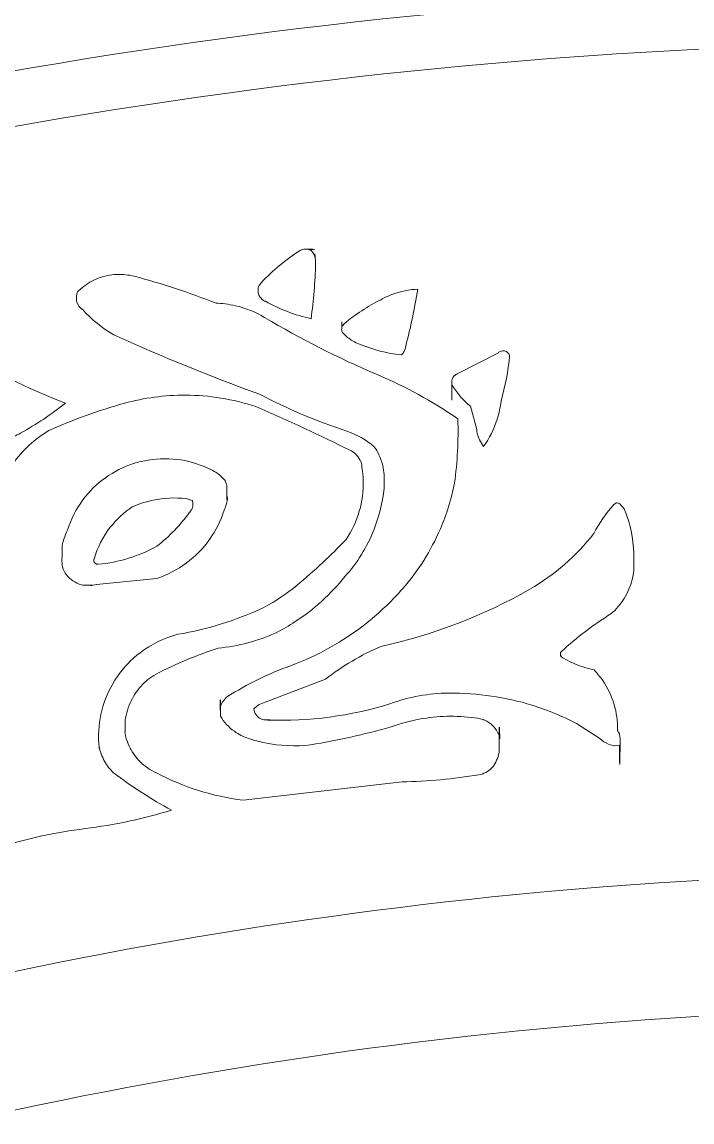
# Model space of a CAD drawing. Header units: millimetres. Extents: x -216 to 235, y -247 to 205.
# Drawn here: x -9.76 to 3.75, y 68.34 to 90.52 of the extents above; entities that cross this region are included whole.
import ezdxf

# ---------------------------------------------------------------- set-up
doc = ezdxf.new("R2010")
doc.units = ezdxf.units.MM
doc.header["$MEASUREMENT"] = 0
doc.layers.add('Camada 1', color=7, linetype='Continuous')

msp = doc.modelspace()

# ---------------------------------------------------------------- linework, layer by layer
at = {"layer": 'Camada 1', "color": 240, "lineweight": 18}
msp.add_open_spline([(40.386, -243.7514), (52.549, -242.0562), (64.5321, -239.369), (76.2543, -235.708), (76.2543, -235.708), (98.8911, -228.6351), (120.1427, -218.1082), (139.486, -204.3864), (139.486, -204.3864), (164.4969, -186.644), (185.4274, -164.233), (201.4217, -138.0695), (201.4217, -138.0695), (213.7717, -117.7741), (222.7947, -95.7966), (228.2686, -72.6782), (228.2686, -72.6782), (232.7664, -53.682), (234.7784, -34.2646), (234.2711, -14.7498), (234.2711, -14.7498), (233.6078, 8.9614), (229.2434, 32.277), (221.2854, 54.6227), (221.2854, 54.6227), (213.3274, 76.9685), (201.9717, 97.7943), (187.498, 116.5872), (187.498, 116.5872), (182.1139, 123.578), (176.3293, 130.2413), (170.1642, 136.5541), (170.1642, 136.5541), (153.5928, 153.4769), (134.5781, 167.599), (113.5883, 178.5727), (113.5883, 178.5727), (92.5985, 189.5464), (70.1505, 197.1015), (46.7969, 201.0519), (46.7969, 201.0519), (39.0919, 202.3552), (31.3295, 203.2562), (23.5308, 203.7524), (23.5308, 203.7524), (0.054, 205.2792), (-23.3725, 203.1146), (-46.1721, 197.3119), (-46.1721, 197.3119), (-57.2082, 194.503), (-67.9982, 190.8615), (-78.4793, 186.4083), (-78.4793, 186.4083), (-100.2525, 177.1917), (-120.3159, 164.6826), (-138.1754, 149.1888), (-138.1754, 149.1888), (-156.0349, 133.6951), (-171.2507, 115.5983), (-183.4483, 95.344), (-183.4483, 95.344), (-190.4371, 83.7389), (-196.3515, 71.5511), (-201.1434, 58.8799), (-201.1434, 58.8799), (-210.746, 33.3304), (-215.639, 6.4782), (-215.6655, -20.8162), (-215.6655, -20.8162), (-215.6885, -44.4186), (-212.0189, -67.7341), (-204.7472, -90.1884), (-204.7472, -90.1884), (-197.4754, -112.6427), (-186.7806, -133.683), (-172.926, -152.7913), (-172.926, -152.7913), (-167.4686, -160.3181), (-161.5547, -167.4917), (-155.2071, -174.2846)], degree=3, knots=[0, 0, 0, 0, 0.047619, 0.047619, 0.047619, 0.047619, 0.0952381, 0.0952381, 0.0952381, 0.0952381, 0.1428571, 0.1428571, 0.1428571, 0.1428571, 0.1904762, 0.1904762, 0.1904762, 0.1904762, 0.2380952, 0.2380952, 0.2380952, 0.2380952, 0.2857143, 0.2857143, 0.2857143, 0.2857143, 0.3333333, 0.3333333, 0.3333333, 0.3333333, 0.3809524, 0.3809524, 0.3809524, 0.3809524, 0.4285714, 0.4285714, 0.4285714, 0.4285714, 0.4761905, 0.4761905, 0.4761905, 0.4761905, 0.5238095, 0.5238095, 0.5238095, 0.5238095, 0.5714286, 0.5714286, 0.5714286, 0.5714286, 0.6190476, 0.6190476, 0.6190476, 0.6190476, 0.6666667, 0.6666667, 0.6666667, 0.6666667, 0.7142857, 0.7142857, 0.7142857, 0.7142857, 0.7619048, 0.7619048, 0.7619048, 0.7619048, 0.8095238, 0.8095238, 0.8095238, 0.8095238, 0.8571429, 0.8571429, 0.8571429, 0.8571429, 0.9047619, 0.9047619, 0.9047619, 0.9047619, 1, 1, 1, 1], dxfattribs=at)
at = {"layer": 'Camada 1', "color": 250, "lineweight": 18}
for points, knots in [([(169.4556, 135.5004), (152.9965, 152.348), (134.1044, 166.4135), (113.2447, 177.3504), (113.2447, 177.3504), (92.385, 188.2873), (70.0712, 195.8264), (46.8527, 199.782), (46.8527, 199.782), (39.1901, 201.0875), (31.4701, 201.9926), (23.7134, 202.4951), (23.7134, 202.4951), (0.3708, 204.0413), (-22.9262, 201.9169), (-45.6041, 196.1741), (-45.6041, 196.1741), (-56.5864, 193.3931), (-67.3248, 189.7829), (-77.7567, 185.3645), (-77.7567, 185.3645), (-99.4202, 176.2238), (-119.3871, 163.8067), (-137.1658, 148.419), (-137.1658, 148.419), (-154.9444, 133.0313), (-170.097, 115.0518), (-182.2504, 94.9233), (-182.2504, 94.9233), (-189.2131, 83.3915), (-195.1084, 71.2792), (-199.8881, 58.6848), (-199.8881, 58.6848), (-209.4979, 33.2044), (-214.3954, 6.4161), (-214.4225, -20.8161), (-214.4225, -20.8161), (-214.4225, -44.3152), (-210.6959, -67.68), (-203.3914, -90.0987), (-203.3914, -90.0987), (-196.087, -112.5174), (-185.3655, -133.5174), (-171.4908, -152.5816), (-171.4908, -152.5816), (-166.2338, -159.8049), (-160.555, -166.7015), (-154.4747, -173.2469), (-154.4747, -173.2469), (-138.5335, -190.4321), (-120.1002, -204.912), (-99.6287, -216.33), (-99.6287, -216.33), (-77.9909, -228.3986), (-54.6567, -236.727), (-30.2673, -241.0865), (-30.2673, -241.0865), (-7.2069, -245.2627), (16.2229, -245.78), (39.4452, -242.6257)], [0, 0, 0, 0, 0.0625, 0.0625, 0.0625, 0.0625, 0.125, 0.125, 0.125, 0.125, 0.1875, 0.1875, 0.1875, 0.1875, 0.25, 0.25, 0.25, 0.25, 0.3125, 0.3125, 0.3125, 0.3125, 0.375, 0.375, 0.375, 0.375, 0.4375, 0.4375, 0.4375, 0.4375, 0.5, 0.5, 0.5, 0.5, 0.5625, 0.5625, 0.5625, 0.5625, 0.625, 0.625, 0.625, 0.625, 0.6875, 0.6875, 0.6875, 0.6875, 0.75, 0.75, 0.75, 0.75, 0.8125, 0.8125, 0.8125, 0.8125, 0.875, 0.875, 0.875, 0.875, 1, 1, 1, 1]), ([(49.4541, -125.3955), (60.472, -121.1671), (70.6927, -115.2673), (79.8646, -107.8413), (79.8646, -107.8413), (85.689, -103.1255), (91.0136, -97.8519), (95.7851, -92.0731), (95.7851, -92.0731), (103.2848, -82.9623), (109.267, -72.7905), (113.5843, -61.8081), (113.5843, -61.8081), (117.9017, -50.8257), (120.4478, -39.3031), (121.1601, -27.5241), (121.1601, -27.5241), (121.4113, -23.3698), (121.4312, -19.208), (121.2199, -15.0515), (121.2199, -15.0515), (120.6032, -3.2663), (118.1505, 8.2773), (113.9221, 19.2951), (113.9221, 19.2951), (109.6938, 30.313), (103.794, 40.5337), (96.3679, 49.7056), (96.3679, 49.7056), (91.6522, 55.53), (86.3786, 60.8546), (80.5997, 65.626), (80.5997, 65.626), (71.489, 73.1258), (61.3171, 79.108), (50.3347, 83.4253), (50.3347, 83.4253), (39.3523, 87.7427), (27.8297, 90.2888), (16.0507, 91.0011), (16.0507, 91.0011), (11.8964, 91.2523), (7.7346, 91.2722), (3.5781, 91.0609), (3.5781, 91.0609), (-8.2141, 90.4406), (-19.7642, 87.9833), (-30.7876, 83.7494), (-30.7876, 83.7494), (-41.8111, 79.5155), (-52.0365, 73.6092), (-61.2121, 66.1761), (-61.2121, 66.1761), (-67.023, 61.4687), (-72.3364, 56.2061), (-77.0994, 50.4407), (-77.0994, 50.4407), (-84.5989, 41.3311), (-90.5811, 31.1604), (-94.8985, 20.1791), (-94.8985, 20.1791), (-100.0477, 7.0823), (-102.68, -6.7709), (-102.68, -20.8161), (-102.68, -20.8161), (-102.68, -32.611), (-100.8524, -44.2066), (-97.2225, -55.3999), (-97.2225, -55.3999), (-93.5926, -66.5932), (-88.2563, -77.0808), (-81.3451, -86.6046), (-81.3451, -86.6046), (-75.2319, -95.0287), (-68.0099, -102.5241), (-59.8186, -108.9461)], [0, 0, 0, 0, 0.05, 0.05, 0.05, 0.05, 0.1, 0.1, 0.1, 0.1, 0.15, 0.15, 0.15, 0.15, 0.2, 0.2, 0.2, 0.2, 0.25, 0.25, 0.25, 0.25, 0.3, 0.3, 0.3, 0.3, 0.35, 0.35, 0.35, 0.35, 0.4, 0.4, 0.4, 0.4, 0.45, 0.45, 0.45, 0.45, 0.5, 0.5, 0.5, 0.5, 0.55, 0.55, 0.55, 0.55, 0.6, 0.6, 0.6, 0.6, 0.65, 0.65, 0.65, 0.65, 0.7, 0.7, 0.7, 0.7, 0.75, 0.75, 0.75, 0.75, 0.8, 0.8, 0.8, 0.8, 0.85, 0.85, 0.85, 0.85, 0.9, 0.9, 0.9, 0.9, 1, 1, 1, 1]), ([(49.0477, -124.3667), (59.9537, -120.183), (70.0709, -114.3447), (79.1503, -106.9955), (79.1503, -106.9955), (84.9236, -102.3224), (90.2009, -97.0957), (94.9292, -91.3676), (94.9292, -91.3676), (102.3538, -82.3501), (108.2765, -72.2821), (112.5512, -61.4116), (112.5512, -61.4116), (116.8258, -50.5411), (119.3474, -39.1358), (120.0537, -27.4764), (120.0537, -27.4764), (120.3605, -22.4129), (120.3202, -17.3403), (119.9331, -12.2824), (119.9331, -12.2824), (119.0259, -0.6353), (116.3078, 10.7267), (111.8458, 21.5235), (111.8458, 21.5235), (107.3837, 32.3203), (101.2876, 42.2862), (93.7076, 51.1758), (93.7076, 51.1758), (89.5053, 56.1041), (84.8891, 60.6472), (79.8942, 64.7702), (79.8942, 64.7702), (70.8767, 72.1949), (60.8088, 78.1174), (49.9383, 82.3922), (49.9383, 82.3922), (39.0678, 86.6669), (27.6624, 89.1884), (16.003, 89.8947), (16.003, 89.8947), (10.9396, 90.2015), (5.867, 90.1612), (0.809, 89.7741), (0.809, 89.7741), (-10.8488, 88.8613), (-22.2204, 86.1361), (-33.0257, 81.6654), (-33.0257, 81.6654), (-43.831, 77.1948), (-53.8039, 71.0889), (-62.6989, 63.4981), (-62.6989, 63.4981), (-67.6074, 59.3092), (-72.1336, 54.71), (-76.2435, 49.7352), (-76.2435, 49.7352), (-83.6688, 40.7158), (-89.5917, 30.6458), (-93.8664, 19.7733), (-93.8664, 19.7733), (-98.9646, 6.8061), (-101.5708, -6.91), (-101.5708, -20.8161), (-101.5708, -20.8161), (-101.5708, -32.4943), (-99.7614, -43.975), (-96.1674, -55.0575), (-96.1674, -55.0575), (-92.5734, -66.14), (-87.29, -76.5238), (-80.4472, -85.9532), (-80.4472, -85.9532), (-74.3945, -94.294), (-67.244, -101.7152), (-59.1338, -108.0735)], [0, 0, 0, 0, 0.05, 0.05, 0.05, 0.05, 0.1, 0.1, 0.1, 0.1, 0.15, 0.15, 0.15, 0.15, 0.2, 0.2, 0.2, 0.2, 0.25, 0.25, 0.25, 0.25, 0.3, 0.3, 0.3, 0.3, 0.35, 0.35, 0.35, 0.35, 0.4, 0.4, 0.4, 0.4, 0.45, 0.45, 0.45, 0.45, 0.5, 0.5, 0.5, 0.5, 0.55, 0.55, 0.55, 0.55, 0.6, 0.6, 0.6, 0.6, 0.65, 0.65, 0.65, 0.65, 0.7, 0.7, 0.7, 0.7, 0.75, 0.75, 0.75, 0.75, 0.8, 0.8, 0.8, 0.8, 0.85, 0.85, 0.85, 0.85, 0.9, 0.9, 0.9, 0.9, 1, 1, 1, 1]), ([(-4.1211, 85.9225), (-4.123, 85.9225), (-4.146, 85.9118), (-4.146, 85.9109), (-4.146, 85.9109), (-4.4386, 85.7295), (-4.7038, 85.5099), (-4.9366, 85.2562), (-4.9366, 85.2562), (-4.9366, 85.2678), (-4.9762, 85.2055), (-4.9762, 85.1964), (-4.9762, 85.1964), (-4.9762, 85.2258), (-4.9954, 85.1436), (-4.9954, 85.1272), (-4.9954, 85.1272), (-4.9954, 85.0808), (-4.9923, 85.2145), (-4.9923, 85.0555), (-4.9923, 85.0555), (-4.9923, 85.0421), (-4.9672, 84.9677), (-4.9672, 84.9882), (-4.9672, 84.9882), (-4.9672, 84.9799), (-4.9226, 84.9219), (-4.9226, 84.932), (-4.9226, 84.932), (-4.9226, 84.9226), (-4.8617, 84.8861), (-4.8476, 84.8861), (-4.8476, 84.8861), (-4.5593, 84.7254), (-4.2508, 84.6078), (-3.9288, 84.5357), (-3.9288, 84.5357), (-3.8769, 84.9051), (-3.8466, 85.2769), (-3.8381, 85.6498), (-3.8381, 85.6498), (-3.8381, 85.698), (-3.8555, 85.9612), (-3.8555, 85.7785), (-3.8555, 85.7785), (-3.8555, 85.8009), (-3.8896, 85.8649), (-3.9169, 85.9027), (-3.9169, 85.9027), (-3.9169, 85.9085), (-3.9699, 85.9309), (-3.9817, 85.9309), (-3.9817, 85.9309), (-3.6756, 85.9309), (-4.0203, 85.9378), (-4.0521, 85.9378), (-4.0521, 85.9378), (-4.0711, 85.9378), (-4.1612, 85.9225), (-4.1211, 85.9225)], [0, 0, 0, 0, 0.0625, 0.0625, 0.0625, 0.0625, 0.125, 0.125, 0.125, 0.125, 0.1875, 0.1875, 0.1875, 0.1875, 0.25, 0.25, 0.25, 0.25, 0.3125, 0.3125, 0.3125, 0.3125, 0.375, 0.375, 0.375, 0.375, 0.4375, 0.4375, 0.4375, 0.4375, 0.5, 0.5, 0.5, 0.5, 0.5625, 0.5625, 0.5625, 0.5625, 0.625, 0.625, 0.625, 0.625, 0.6875, 0.6875, 0.6875, 0.6875, 0.75, 0.75, 0.75, 0.75, 0.8125, 0.8125, 0.8125, 0.8125, 0.875, 0.875, 0.875, 0.875, 1, 1, 1, 1]), ([(-0.1209, 76.0829), (-0.1209, 76.1108), (-0.1595, 76.1907), (-0.191, 76.2387), (-0.191, 76.2387), (-0.2224, 76.2867), (-0.261, 76.3293), (-0.3057, 76.3653), (-0.3057, 76.3653), (-0.3505, 76.4013), (-0.4301, 76.4502), (-0.4539, 76.4502), (-0.4539, 76.4502), (-0.4245, 76.4502), (-0.5449, 76.4794), (-0.5645, 76.4794), (-0.5645, 76.4794), (-0.9328, 76.5363), (-1.3054, 76.5348), (-1.6733, 76.4751), (-1.6733, 76.4751), (-1.8976, 76.4386), (-2.1174, 76.3809), (-2.3307, 76.3023), (-2.3307, 76.3023), (-2.8591, 76.153), (-3.3951, 76.034), (-3.9369, 75.9454), (-3.9369, 75.9454), (-4.2452, 75.9098), (-4.5551, 75.9229), (-4.8593, 75.9843), (-4.8593, 75.9843), (-4.9701, 76.0066), (-5.0795, 76.0354), (-5.187, 76.0703), (-5.187, 76.0703), (-5.2906, 76.1039), (-5.3877, 76.1534), (-5.4759, 76.2174), (-5.4759, 76.2174), (-5.5895, 76.2999), (-5.6842, 76.4036), (-5.7563, 76.5241), (-5.7563, 76.5241), (-5.7563, 77.2225), (-5.7641, 76.5786), (-5.7641, 76.6452), (-5.7641, 76.6452), (-5.7641, 76.6747), (-5.7342, 76.8187), (-5.7342, 76.7627), (-5.7342, 76.7627), (-5.7342, 76.7786), (-5.6963, 76.8346), (-5.6695, 76.8652), (-5.6695, 76.8652), (-5.636, 76.9033), (-5.5718, 76.9567), (-5.5505, 76.9567), (-5.5505, 76.9567), (-5.1384, 77.2114), (-4.7003, 77.4183), (-4.2418, 77.5746), (-4.2418, 77.5746), (-3.6949, 77.7895), (-3.1884, 78.0874), (-2.7346, 78.4608), (-2.7346, 78.4608), (-2.5016, 78.6526), (-2.2847, 78.8626), (-2.0856, 79.0895), (-2.0856, 79.0895), (-1.7687, 79.4506), (-1.5121, 79.8569), (-1.3223, 80.2983), (-1.3223, 80.2983), (-1.195, 80.5943), (-1.0996, 80.902), (-1.0371, 81.2181), (-1.0371, 81.2181), (-0.9778, 81.6484), (-0.9549, 82.0821), (-0.9684, 82.5163), (-0.9684, 82.5163), (-1.481, 82.8684), (-2.0264, 83.1675), (-2.5989, 83.4105), (-2.5989, 83.4105), (-3.38, 83.7417), (-4.1367, 84.1255), (-4.8654, 84.5602), (-4.8654, 84.5602), (-5.0496, 84.67), (-5.2487, 84.7497), (-5.4579, 84.7973), (-5.4579, 84.7973), (-5.5853, 84.8263), (-5.7383, 84.8471), (-5.8453, 84.8471), (-5.8453, 84.8471), (-6.384, 85.0613), (-6.9347, 85.2427), (-7.4954, 85.3907), (-7.4954, 85.3907), (-7.6151, 85.4222), (-7.6999, 85.4278), (-7.8617, 85.4278), (-7.8617, 85.4278), (-7.9622, 85.4278), (-8.1062, 85.3947), (-8.2216, 85.3499), (-8.2216, 85.3499), (-8.337, 85.305), (-8.4439, 85.2428), (-8.5398, 85.1645), (-8.5398, 85.1645), (-8.5718, 85.1384), (-8.6023, 85.1107), (-8.6314, 85.0814), (-8.6314, 85.0814), (-8.6314, 85.1087), (-8.6589, 85.0173), (-8.6589, 85.0003), (-8.6589, 85.0003), (-8.6589, 84.8977), (-8.66, 84.9882), (-8.66, 84.9146), (-8.66, 84.9146), (-8.66, 84.8965), (-8.6346, 84.8024), (-8.6346, 84.8328), (-8.6346, 84.8328), (-8.6346, 84.8223), (-8.5851, 84.7497), (-8.5851, 84.7628), (-8.5851, 84.7628), (-8.5851, 84.7587), (-8.5434, 84.7245), (-8.5385, 84.7245), (-8.5385, 84.7245), (-8.3547, 84.5205), (-8.1418, 84.3471), (-7.905, 84.2083), (-7.905, 84.2083), (-6.9423, 83.7723), (-5.9635, 83.374), (-4.97, 83.0139), (-4.97, 83.0139), (-4.4042, 82.7183), (-3.8164, 82.4692), (-3.2104, 82.2684), (-3.2104, 82.2684), (-3.0058, 82.2006), (-2.8179, 82.0949), (-2.6536, 81.9554), (-2.6536, 81.9554), (-2.5841, 81.8524), (-2.5316, 81.7398), (-2.4974, 81.6204), (-2.4974, 81.6204), (-2.4602, 81.491), (-2.4538, 81.3989), (-2.4538, 81.2226), (-2.4538, 81.2226), (-2.4538, 80.9622), (-2.5443, 80.5787), (-2.6638, 80.2754), (-2.6638, 80.2754), (-2.8002, 79.9292), (-2.9961, 79.6128), (-3.2451, 79.3364), (-3.2451, 79.3364), (-3.5299, 78.9827), (-3.8664, 78.678), (-4.2465, 78.4297), (-4.2465, 78.4297), (-4.3721, 78.3477), (-4.5017, 78.2723), (-4.6351, 78.2037), (-4.6351, 78.2037), (-5.0057, 78.0375), (-5.3982, 77.9331), (-5.8025, 77.8933), (-5.8025, 77.8933), (-6.233, 77.7522), (-6.6513, 77.5779), (-7.0547, 77.3715), (-7.0547, 77.3715), (-7.1695, 77.3047), (-7.2725, 77.2208), (-7.3611, 77.1218), (-7.3611, 77.1218), (-7.4497, 77.0228), (-7.5217, 76.9112), (-7.5753, 76.7897), (-7.5753, 76.7897), (-7.629, 76.6682), (-7.6765, 76.5013), (-7.6765, 76.4076), (-7.6765, 76.4076), (-7.6765, 76.0127), (-7.6805, 76.3409), (-7.6805, 76.2003), (-7.6805, 76.2003), (-7.6805, 76.131), (-7.6274, 75.9797), (-7.5757, 75.8784), (-7.5757, 75.8784), (-7.5239, 75.777), (-7.457, 75.685), (-7.3765, 75.6045), (-7.3765, 75.6045), (-7.2815, 75.5097), (-7.1708, 75.434), (-7.048, 75.38), (-7.048, 75.38), (-6.5023, 75.0911), (-5.9137, 74.9053), (-5.301, 74.8288)], [0, 0, 0, 0, 0.0178571, 0.0178571, 0.0178571, 0.0178571, 0.0357143, 0.0357143, 0.0357143, 0.0357143, 0.0535714, 0.0535714, 0.0535714, 0.0535714, 0.0714286, 0.0714286, 0.0714286, 0.0714286, 0.0892857, 0.0892857, 0.0892857, 0.0892857, 0.1071429, 0.1071429, 0.1071429, 0.1071429, 0.125, 0.125, 0.125, 0.125, 0.1428571, 0.1428571, 0.1428571, 0.1428571, 0.1607143, 0.1607143, 0.1607143, 0.1607143, 0.1785714, 0.1785714, 0.1785714, 0.1785714, 0.1964286, 0.1964286, 0.1964286, 0.1964286, 0.2142857, 0.2142857, 0.2142857, 0.2142857, 0.2321429, 0.2321429, 0.2321429, 0.2321429, 0.25, 0.25, 0.25, 0.25, 0.2678571, 0.2678571, 0.2678571, 0.2678571, 0.2857143, 0.2857143, 0.2857143, 0.2857143, 0.3035714, 0.3035714, 0.3035714, 0.3035714, 0.3214286, 0.3214286, 0.3214286, 0.3214286, 0.3392857, 0.3392857, 0.3392857, 0.3392857, 0.3571429, 0.3571429, 0.3571429, 0.3571429, 0.375, 0.375, 0.375, 0.375, 0.3928571, 0.3928571, 0.3928571, 0.3928571, 0.4107143, 0.4107143, 0.4107143, 0.4107143, 0.4285714, 0.4285714, 0.4285714, 0.4285714, 0.4464286, 0.4464286, 0.4464286, 0.4464286, 0.4642857, 0.4642857, 0.4642857, 0.4642857, 0.4821429, 0.4821429, 0.4821429, 0.4821429, 0.5, 0.5, 0.5, 0.5, 0.5178571, 0.5178571, 0.5178571, 0.5178571, 0.5357143, 0.5357143, 0.5357143, 0.5357143, 0.5535714, 0.5535714, 0.5535714, 0.5535714, 0.5714286, 0.5714286, 0.5714286, 0.5714286, 0.5892857, 0.5892857, 0.5892857, 0.5892857, 0.6071429, 0.6071429, 0.6071429, 0.6071429, 0.625, 0.625, 0.625, 0.625, 0.6428571, 0.6428571, 0.6428571, 0.6428571, 0.6607143, 0.6607143, 0.6607143, 0.6607143, 0.6785714, 0.6785714, 0.6785714, 0.6785714, 0.6964286, 0.6964286, 0.6964286, 0.6964286, 0.7142857, 0.7142857, 0.7142857, 0.7142857, 0.7321429, 0.7321429, 0.7321429, 0.7321429, 0.75, 0.75, 0.75, 0.75, 0.7678571, 0.7678571, 0.7678571, 0.7678571, 0.7857143, 0.7857143, 0.7857143, 0.7857143, 0.8035714, 0.8035714, 0.8035714, 0.8035714, 0.8214286, 0.8214286, 0.8214286, 0.8214286, 0.8392857, 0.8392857, 0.8392857, 0.8392857, 0.8571429, 0.8571429, 0.8571429, 0.8571429, 0.875, 0.875, 0.875, 0.875, 0.8928571, 0.8928571, 0.8928571, 0.8928571, 0.9107143, 0.9107143, 0.9107143, 0.9107143, 0.9285714, 0.9285714, 0.9285714, 0.9285714, 0.9464286, 0.9464286, 0.9464286, 0.9464286, 0.9642857, 0.9642857, 0.9642857, 0.9642857, 1, 1, 1, 1]), ([(-2.0207, 83.9831), (-1.9224, 84.3611), (-1.8413, 84.7432), (-1.7776, 85.1286), (-1.7776, 85.1286), (-1.9288, 85.1286), (-2.1337, 85.084), (-2.3022, 85.0205), (-2.3022, 85.0205), (-2.3781, 84.9919), (-2.4518, 84.958), (-2.5229, 84.919), (-2.5229, 84.919), (-2.7874, 84.7851), (-3.0352, 84.6223), (-3.2629, 84.4325), (-3.2629, 84.4325), (-3.2629, 84.4381), (-3.2911, 84.405), (-3.2911, 84.4003), (-3.2911, 84.4003), (-3.2911, 84.4108), (-3.3079, 84.3683), (-3.3079, 84.3611), (-3.3079, 84.3611), (-3.3079, 84.6357), (-3.3118, 84.3384), (-3.3118, 84.3185), (-3.3118, 84.3185), (-3.3118, 84.3073), (-3.3023, 84.2536), (-3.3023, 84.2769), (-3.3023, 84.2769), (-3.3023, 84.2725), (-3.2845, 84.2397), (-3.2845, 84.2452), (-3.2845, 84.2452), (-3.2282, 84.1827), (-3.1629, 84.1298), (-3.0901, 84.0877), (-3.0901, 84.0877), (-3.0451, 84.0617), (-2.9979, 84.0403), (-2.9489, 84.0235), (-2.9489, 84.0235), (-2.6813, 83.9107), (-2.4004, 83.8373), (-2.112, 83.8047), (-2.112, 83.8047), (-2.1038, 83.8047), (-2.0575, 83.8607), (-2.0575, 83.8703), (-2.0575, 83.8703), (-2.0575, 83.8477), (-2.0261, 83.9344), (-2.0261, 83.9496), (-2.0261, 83.9496), (-2.0261, 83.9412), (-2.0207, 83.9775), (-2.0207, 83.9831)], [0, 0, 0, 0, 0.0625, 0.0625, 0.0625, 0.0625, 0.125, 0.125, 0.125, 0.125, 0.1875, 0.1875, 0.1875, 0.1875, 0.25, 0.25, 0.25, 0.25, 0.3125, 0.3125, 0.3125, 0.3125, 0.375, 0.375, 0.375, 0.375, 0.4375, 0.4375, 0.4375, 0.4375, 0.5, 0.5, 0.5, 0.5, 0.5625, 0.5625, 0.5625, 0.5625, 0.625, 0.625, 0.625, 0.625, 0.6875, 0.6875, 0.6875, 0.6875, 0.75, 0.75, 0.75, 0.75, 0.8125, 0.8125, 0.8125, 0.8125, 0.875, 0.875, 0.875, 0.875, 1, 1, 1, 1]), ([(-12.1534, 83.2912), (-11.9118, 82.9925), (-11.6141, 82.7496), (-11.273, 82.5728), (-11.273, 82.5728), (-10.9683, 82.4148), (-10.6558, 82.273), (-10.3363, 82.1475), (-10.3363, 82.1475), (-10.7337, 82.1475), (-10.2122, 82.1225), (-10.129, 82.1225), (-10.129, 82.1225), (-10.0682, 82.1225), (-9.99, 82.1387), (-9.9241, 82.1629), (-9.9241, 82.1629), (-9.8767, 82.1803), (-9.8315, 82.2029), (-9.7891, 82.2306), (-9.7891, 82.2306), (-9.4684, 82.4054), (-9.1636, 82.6067), (-8.8769, 82.833), (-8.8769, 82.833), (-9.6524, 83.1252), (-10.3916, 83.4997), (-11.086, 83.9522), (-11.086, 83.9522), (-11.1966, 84.0243), (-11.3171, 84.0782), (-11.4446, 84.1125), (-11.4446, 84.1125), (-11.5831, 84.1498), (-11.6641, 84.152), (-11.8689, 84.152)], [0, 0, 0, 0, 0.1, 0.1, 0.1, 0.1, 0.2, 0.2, 0.2, 0.2, 0.3, 0.3, 0.3, 0.3, 0.4, 0.4, 0.4, 0.4, 0.5, 0.5, 0.5, 0.5, 0.6, 0.6, 0.6, 0.6, 0.7, 0.7, 0.7, 0.7, 0.8, 0.8, 0.8, 0.8, 1, 1, 1, 1]), ([(-0.5315, 82.0949), (-0.5097, 82.0472), (-0.4826, 82.0022), (-0.4504, 81.9608), (-0.4504, 81.9608), (-0.3308, 82.1279), (-0.2389, 82.3117), (-0.1769, 82.5076), (-0.1769, 82.5076), (-0.1392, 82.6267), (-0.1131, 82.7487), (-0.0987, 82.8728), (-0.0987, 82.8728), (-0.0118, 83.1729), (0.0461, 83.48), (0.0746, 83.7911), (0.0746, 83.7911), (0.0746, 83.7978), (0.0564, 83.8385), (0.0564, 83.8292), (0.0564, 83.8292), (0.0564, 83.8337), (0.0274, 83.8651), (0.0274, 83.8598), (0.0274, 83.8598), (0.0274, 83.8635), (-0.0096, 83.884), (-0.0096, 83.88), (-0.0096, 83.88), (-0.0096, 83.8833), (-0.0511, 83.8911), (-0.0511, 83.8877), (-0.0511, 83.8877), (-0.0511, 83.8911), (-0.0929, 83.8856), (-0.0929, 83.8823), (-0.0929, 83.8823), (-0.0929, 83.8861), (-0.131, 83.8677), (-0.131, 83.8642), (-0.131, 83.8642), (-0.131, 83.8654), (-0.1483, 83.8512), (-0.1483, 83.85)], [0, 0, 0, 0, 0.0833333, 0.0833333, 0.0833333, 0.0833333, 0.1666667, 0.1666667, 0.1666667, 0.1666667, 0.25, 0.25, 0.25, 0.25, 0.3333333, 0.3333333, 0.3333333, 0.3333333, 0.4166667, 0.4166667, 0.4166667, 0.4166667, 0.5, 0.5, 0.5, 0.5, 0.5833333, 0.5833333, 0.5833333, 0.5833333, 0.6666667, 0.6666667, 0.6666667, 0.6666667, 0.75, 0.75, 0.75, 0.75, 0.8333333, 0.8333333, 0.8333333, 0.8333333, 1, 1, 1, 1]), ([(-0.9827, 83.4206), (-0.9827, 83.4261), (-1.0303, 83.3961), (-1.0303, 83.3912), (-1.0303, 83.3912), (-1.0303, 83.3987), (-1.0663, 83.3548), (-1.0663, 83.3485), (-1.0663, 83.3485), (-1.0663, 83.3629), (-1.0875, 83.3065), (-1.0875, 83.2968), (-1.0875, 83.2968), (-1.0875, 82.3984), (-1.0916, 83.2699), (-1.0916, 83.241), (-1.0916, 83.241), (-1.0916, 83.227), (-1.0783, 83.1595), (-1.0783, 83.1867), (-1.0783, 83.1867), (-1.0783, 83.1854), (-1.0691, 83.1664), (-1.0691, 83.1679), (-1.0691, 83.1679), (-0.9718, 83.018), (-0.853, 82.8844), (-0.7153, 82.7704)], [0, 0, 0, 0, 0.125, 0.125, 0.125, 0.125, 0.25, 0.25, 0.25, 0.25, 0.375, 0.375, 0.375, 0.375, 0.5, 0.5, 0.5, 0.5, 0.625, 0.625, 0.625, 0.625, 0.75, 0.75, 0.75, 0.75, 1, 1, 1, 1]), ([(-11.1357, 74.7526), (-11.0236, 74.554), (-10.8817, 74.3754), (-10.7137, 74.2211), (-10.7137, 74.2211), (-10.6087, 74.1248), (-10.4949, 74.0393), (-10.3732, 73.9654), (-10.3732, 73.9654), (-10.3732, 73.958), (-10.3238, 73.9161), (-10.3153, 73.9161), (-10.3153, 73.9161), (-10.3347, 73.9161), (-10.2582, 73.887), (-10.245, 73.887), (-10.245, 73.887), (-10.2524, 73.887), (-10.2191, 73.8817), (-10.2141, 73.8817), (-10.2141, 73.8817), (-9.6487, 74.0574), (-9.0699, 74.1821), (-8.4824, 74.2551), (-8.4824, 74.2551), (-7.8923, 74.3284), (-7.3108, 74.4529), (-6.7424, 74.6277), (-6.7424, 74.6277), (-7.1509, 74.8477), (-7.5408, 75.0992), (-7.9097, 75.3807), (-7.9097, 75.3807), (-7.9829, 75.4485), (-8.0446, 75.527), (-8.0933, 75.6141), (-8.0933, 75.6141), (-8.1419, 75.7012), (-8.1958, 75.837), (-8.1958, 75.8928), (-8.1958, 75.8928), (-8.1958, 75.7907), (-8.2135, 76.0081), (-8.2135, 76.0533), (-8.2135, 76.0533), (-8.2135, 76.3038), (-8.1895, 76.5002), (-8.1255, 76.7153), (-8.1255, 76.7153), (-8.0615, 76.9304), (-7.9646, 77.1328), (-7.8372, 77.3176), (-7.8372, 77.3176), (-7.7099, 77.5024), (-7.5551, 77.665), (-7.3769, 77.8014), (-7.3769, 77.8014), (-7.1494, 77.9756), (-6.8918, 78.101), (-6.6145, 78.1728), (-6.6145, 78.1728), (-6.0184, 78.2722), (-5.4414, 78.4516), (-4.894, 78.7076), (-4.894, 78.7076), (-4.6518, 78.8365), (-4.4237, 78.9891), (-4.212, 79.1636), (-4.212, 79.1636), (-3.8636, 79.4509), (-3.5335, 79.7591), (-3.2228, 80.0868), (-3.2228, 80.0868), (-3.1041, 80.2618), (-3.0143, 80.4533), (-2.9556, 80.6564), (-2.9556, 80.6564), (-2.8968, 80.8596), (-2.8774, 81.0359), (-2.8774, 81.2807), (-2.8774, 81.2807), (-2.8774, 81.3454), (-2.8886, 81.4529), (-2.9024, 81.5381), (-2.9024, 81.5381), (-2.9024, 81.5703), (-2.9381, 81.7297), (-2.9381, 81.6708), (-2.9381, 81.6708), (-2.9381, 81.6885), (-2.9821, 81.7517), (-3.013, 81.7859), (-3.013, 81.7859), (-3.0427, 81.8189), (-3.077, 81.847), (-3.1152, 81.8696), (-3.1152, 81.8696), (-3.7496, 82.1857), (-4.3928, 82.4837), (-5.0442, 82.7633), (-5.0442, 82.7633), (-5.5009, 82.9141), (-5.9851, 82.994), (-6.4566, 82.994), (-6.4566, 82.994), (-6.8851, 82.994), (-7.2901, 82.9409), (-7.6937, 82.8298), (-7.6937, 82.8298), (-8.2142, 82.6864), (-8.722, 82.503), (-9.214, 82.2808), (-9.214, 82.2808), (-9.5012, 82.11), (-9.7472, 81.8839), (-9.9416, 81.6121), (-9.9416, 81.6121), (-10.2143, 81.395), (-10.4497, 81.1379), (-10.642, 80.8472), (-10.642, 80.8472), (-10.8343, 80.5564), (-10.9788, 80.2392), (-11.0718, 79.9032), (-11.0718, 79.9032), (-11.1944, 79.4607), (-11.2236, 79.0025), (-11.1585, 78.5479), (-11.1585, 78.5479), (-11.0447, 78.3351), (-10.962, 78.1084), (-10.9119, 77.8723), (-10.9119, 77.8723), (-10.9119, 77.889), (-10.9069, 77.855), (-10.9069, 77.8477), (-10.9069, 77.8477), (-10.9069, 77.8377), (-10.9099, 77.7718), (-10.9099, 77.8229), (-10.9099, 77.8229), (-10.9099, 77.8189), (-10.9204, 77.7944), (-10.9204, 77.8001), (-10.9204, 77.8001), (-10.9204, 77.7974), (-10.9373, 77.7785), (-10.9373, 77.7817), (-10.9373, 77.7817), (-10.9373, 77.7796), (-10.9592, 77.7671), (-10.9592, 77.7695), (-10.9592, 77.7695), (-10.9592, 77.7676), (-10.983, 77.7627), (-10.983, 77.7646), (-10.983, 77.7646), (-11.0541, 77.7646), (-11.1314, 77.7781), (-11.2022, 77.8021), (-11.2022, 77.8021), (-11.273, 77.8261), (-11.3392, 77.8608), (-11.3991, 77.9055), (-11.3991, 77.9055), (-11.459, 77.9502), (-11.5112, 78.0037), (-11.5544, 78.0647), (-11.5544, 78.0647), (-11.5909, 78.1164), (-11.6203, 78.1724), (-11.642, 78.2319), (-11.642, 78.2319), (-11.7664, 78.5366), (-11.8663, 78.8502), (-11.941, 79.1708), (-11.941, 79.1708), (-11.9815, 79.3622), (-12.0507, 79.5451), (-12.1469, 79.7155), (-12.1469, 79.7155), (-12.5321, 80.4264), (-12.996, 81.0887), (-13.5323, 81.6938), (-13.5323, 81.6938), (-14.0721, 82.3026), (-14.719, 82.7961), (-15.449, 83.1557), (-15.449, 83.1557), (-15.5102, 83.1913), (-15.6072, 83.2317), (-15.6454, 83.2317), (-15.6454, 83.2317), (-16.3485, 83.2317), (-15.7315, 83.2433), (-15.8556, 83.2433), (-15.8556, 83.2433), (-15.9055, 83.2433), (-15.9944, 83.2179), (-16.0592, 83.1893), (-16.0592, 83.1893), (-16.1239, 83.1607), (-16.1833, 83.1223), (-16.2361, 83.0751), (-16.2361, 83.0751), (-16.2888, 83.0279), (-16.3335, 82.973), (-16.369, 82.9118), (-16.369, 82.9118), (-16.4046, 82.8506), (-16.445, 82.7536), (-16.445, 82.7154), (-16.445, 82.7154), (-16.445, 82.7379), (-16.4576, 82.6467), (-16.4576, 82.632), (-16.4576, 82.632), (-16.4576, 82.3488), (-16.465, 82.2927), (-16.4165, 82.1291), (-16.4165, 82.1291), (-16.1882, 81.2119), (-15.8193, 80.3417), (-15.3189, 79.54), (-15.3189, 79.54), (-15.1344, 79.2445), (-14.9332, 78.9603), (-14.7157, 78.6882), (-14.7157, 78.6882), (-14.0778, 77.9138), (-13.3321, 77.2424), (-12.4951, 76.689), (-12.4951, 76.689), (-12.4523, 76.6607), (-12.4144, 76.626), (-12.3824, 76.5859), (-12.3824, 76.5859), (-12.3519, 76.5476), (-12.3097, 76.4791), (-12.3097, 76.4597), (-12.3097, 76.4597), (-12.3097, 76.445), (-12.3105, 76.4791), (-12.3105, 76.438), (-12.3105, 76.438), (-12.3105, 76.4339), (-12.318, 76.4113), (-12.318, 76.4176), (-12.318, 76.4176), (-12.318, 76.4151), (-12.3314, 76.3974), (-12.3314, 76.4005), (-12.3314, 76.4005), (-12.3314, 76.3986), (-12.3494, 76.3863), (-12.3494, 76.3884), (-12.3494, 76.3884), (-12.3494, 76.3882), (-12.356, 76.3856), (-12.356, 76.3858), (-12.356, 76.3858), (-12.4635, 76.3858), (-12.35, 76.3853), (-12.4689, 76.3853), (-12.4689, 76.3853), (-12.4919, 76.3853), (-12.6135, 76.35), (-12.5762, 76.35), (-12.5762, 76.35), (-12.5898, 76.35), (-12.6406, 76.3102), (-12.6673, 76.2832), (-12.6673, 76.2832), (-12.694, 76.2563), (-12.7333, 76.2053), (-12.7333, 76.1916), (-12.7333, 76.1916), (-12.7333, 76.1959), (-12.7518, 76.1517), (-12.7518, 76.148), (-12.7518, 76.148), (-12.9411, 75.6058), (-13.0027, 75.1311), (-13.0027, 74.4639), (-13.0027, 74.4639), (-12.7228, 74.621), (-12.4709, 74.8199), (-12.2532, 75.0558), (-12.2532, 75.0558), (-12.1376, 75.181), (-12.0329, 75.3154), (-11.9398, 75.4582)], [0, 0, 0, 0, 0.0135135, 0.0135135, 0.0135135, 0.0135135, 0.027027, 0.027027, 0.027027, 0.027027, 0.0405405, 0.0405405, 0.0405405, 0.0405405, 0.0540541, 0.0540541, 0.0540541, 0.0540541, 0.0675676, 0.0675676, 0.0675676, 0.0675676, 0.0810811, 0.0810811, 0.0810811, 0.0810811, 0.0945946, 0.0945946, 0.0945946, 0.0945946, 0.1081081, 0.1081081, 0.1081081, 0.1081081, 0.1216216, 0.1216216, 0.1216216, 0.1216216, 0.1351351, 0.1351351, 0.1351351, 0.1351351, 0.1486486, 0.1486486, 0.1486486, 0.1486486, 0.1621622, 0.1621622, 0.1621622, 0.1621622, 0.1756757, 0.1756757, 0.1756757, 0.1756757, 0.1891892, 0.1891892, 0.1891892, 0.1891892, 0.2027027, 0.2027027, 0.2027027, 0.2027027, 0.2162162, 0.2162162, 0.2162162, 0.2162162, 0.2297297, 0.2297297, 0.2297297, 0.2297297, 0.2432432, 0.2432432, 0.2432432, 0.2432432, 0.2567568, 0.2567568, 0.2567568, 0.2567568, 0.2702703, 0.2702703, 0.2702703, 0.2702703, 0.2837838, 0.2837838, 0.2837838, 0.2837838, 0.2972973, 0.2972973, 0.2972973, 0.2972973, 0.3108108, 0.3108108, 0.3108108, 0.3108108, 0.3243243, 0.3243243, 0.3243243, 0.3243243, 0.3378378, 0.3378378, 0.3378378, 0.3378378, 0.3513514, 0.3513514, 0.3513514, 0.3513514, 0.3648649, 0.3648649, 0.3648649, 0.3648649, 0.3783784, 0.3783784, 0.3783784, 0.3783784, 0.3918919, 0.3918919, 0.3918919, 0.3918919, 0.4054054, 0.4054054, 0.4054054, 0.4054054, 0.4189189, 0.4189189, 0.4189189, 0.4189189, 0.4324324, 0.4324324, 0.4324324, 0.4324324, 0.4459459, 0.4459459, 0.4459459, 0.4459459, 0.4594595, 0.4594595, 0.4594595, 0.4594595, 0.472973, 0.472973, 0.472973, 0.472973, 0.4864865, 0.4864865, 0.4864865, 0.4864865, 0.5, 0.5, 0.5, 0.5, 0.5135135, 0.5135135, 0.5135135, 0.5135135, 0.527027, 0.527027, 0.527027, 0.527027, 0.5405405, 0.5405405, 0.5405405, 0.5405405, 0.5540541, 0.5540541, 0.5540541, 0.5540541, 0.5675676, 0.5675676, 0.5675676, 0.5675676, 0.5810811, 0.5810811, 0.5810811, 0.5810811, 0.5945946, 0.5945946, 0.5945946, 0.5945946, 0.6081081, 0.6081081, 0.6081081, 0.6081081, 0.6216216, 0.6216216, 0.6216216, 0.6216216, 0.6351351, 0.6351351, 0.6351351, 0.6351351, 0.6486486, 0.6486486, 0.6486486, 0.6486486, 0.6621622, 0.6621622, 0.6621622, 0.6621622, 0.6756757, 0.6756757, 0.6756757, 0.6756757, 0.6891892, 0.6891892, 0.6891892, 0.6891892, 0.7027027, 0.7027027, 0.7027027, 0.7027027, 0.7162162, 0.7162162, 0.7162162, 0.7162162, 0.7297297, 0.7297297, 0.7297297, 0.7297297, 0.7432432, 0.7432432, 0.7432432, 0.7432432, 0.7567568, 0.7567568, 0.7567568, 0.7567568, 0.7702703, 0.7702703, 0.7702703, 0.7702703, 0.7837838, 0.7837838, 0.7837838, 0.7837838, 0.7972973, 0.7972973, 0.7972973, 0.7972973, 0.8108108, 0.8108108, 0.8108108, 0.8108108, 0.8243243, 0.8243243, 0.8243243, 0.8243243, 0.8378378, 0.8378378, 0.8378378, 0.8378378, 0.8513514, 0.8513514, 0.8513514, 0.8513514, 0.8648649, 0.8648649, 0.8648649, 0.8648649, 0.8783784, 0.8783784, 0.8783784, 0.8783784, 0.8918919, 0.8918919, 0.8918919, 0.8918919, 0.9054054, 0.9054054, 0.9054054, 0.9054054, 0.9189189, 0.9189189, 0.9189189, 0.9189189, 0.9324324, 0.9324324, 0.9324324, 0.9324324, 0.9459459, 0.9459459, 0.9459459, 0.9459459, 0.9594595, 0.9594595, 0.9594595, 0.9594595, 0.972973, 0.972973, 0.972973, 0.972973, 1, 1, 1, 1]), ([(-7.038, 79.2986), (-6.8247, 79.3702), (-6.6252, 79.4742), (-6.4444, 79.6082), (-6.4444, 79.6082), (-6.2637, 79.7422), (-6.1061, 79.9028), (-5.9756, 80.0861), (-5.9756, 80.0861), (-5.8467, 80.2672), (-5.7473, 80.4661), (-5.6798, 80.6779), (-5.6798, 80.6779), (-5.6458, 80.7529), (-5.6149, 80.8576), (-5.6149, 80.9143), (-5.6149, 80.9143), (-5.6149, 81.069), (-5.6262, 80.5675), (-5.6262, 81.1591), (-5.6262, 81.1591), (-5.6262, 81.1711), (-5.6428, 81.2281), (-5.6546, 81.2616), (-5.6546, 81.2616), (-5.7024, 81.3242), (-5.7595, 81.3786), (-5.8242, 81.4234), (-5.8242, 81.4234), (-5.86, 81.4481), (-5.8978, 81.4696), (-5.9373, 81.4878), (-5.9373, 81.4878), (-6.1321, 81.5867), (-6.3401, 81.6538), (-6.556, 81.6876), (-6.556, 81.6876), (-6.7719, 81.7214), (-6.9904, 81.721), (-7.2062, 81.6864), (-7.2062, 81.6864), (-7.3078, 81.6701), (-7.4079, 81.6463), (-7.506, 81.6152), (-7.506, 81.6152), (-7.7104, 81.5503), (-7.9021, 81.4543), (-8.0764, 81.3295), (-8.0764, 81.3295), (-8.2507, 81.2046), (-8.4034, 81.054), (-8.5306, 80.8814), (-8.5306, 80.8814), (-8.6663, 80.6973), (-8.7694, 80.4931), (-8.8371, 80.2745)], [0, 0, 0, 0, 0.0666667, 0.0666667, 0.0666667, 0.0666667, 0.1333333, 0.1333333, 0.1333333, 0.1333333, 0.2, 0.2, 0.2, 0.2, 0.2666667, 0.2666667, 0.2666667, 0.2666667, 0.3333333, 0.3333333, 0.3333333, 0.3333333, 0.4, 0.4, 0.4, 0.4, 0.4666667, 0.4666667, 0.4666667, 0.4666667, 0.5333333, 0.5333333, 0.5333333, 0.5333333, 0.6, 0.6, 0.6, 0.6, 0.6666667, 0.6666667, 0.6666667, 0.6666667, 0.7333333, 0.7333333, 0.7333333, 0.7333333, 0.8, 0.8, 0.8, 0.8, 0.8666667, 0.8666667, 0.8666667, 0.8666667, 1, 1, 1, 1]), ([(-6.4476, 80.9088), (-6.6704, 80.9333), (-6.8943, 80.9227), (-7.1138, 80.8772), (-7.1138, 80.8772), (-7.2588, 80.8471), (-7.4, 80.8021), (-7.5357, 80.7427), (-7.5357, 80.7427), (-7.7037, 80.629), (-7.8518, 80.4905), (-7.9765, 80.3305), (-7.9765, 80.3305), (-8.1258, 80.1387), (-8.2367, 79.9224), (-8.3053, 79.6891), (-8.3053, 79.6891), (-8.3053, 79.7158), (-8.3091, 79.6729), (-8.3091, 79.6644), (-8.3091, 79.6644), (-8.3091, 79.6561), (-8.3051, 79.6159), (-8.3051, 79.6396), (-8.3051, 79.6396), (-8.3051, 79.6359), (-8.2936, 79.6122), (-8.2936, 79.6173), (-8.2936, 79.6173), (-8.2936, 79.6147), (-8.2757, 79.5966), (-8.2757, 79.5996), (-8.2757, 79.5996), (-8.2757, 79.5975), (-8.2533, 79.5861), (-8.2533, 79.5884), (-8.2533, 79.5884), (-8.2533, 79.5851), (-8.2215, 79.5816), (-8.2215, 79.5849), (-8.2215, 79.5849), (-7.8059, 79.6238), (-7.4069, 79.7462), (-7.0411, 79.9471), (-7.0411, 79.9471), (-6.7887, 80.1435), (-6.5663, 80.3735), (-6.3786, 80.6325), (-6.3786, 80.6325), (-6.3786, 80.6227), (-6.3367, 80.6786), (-6.3367, 80.6867), (-6.3367, 80.6867), (-6.3367, 80.6662), (-6.3135, 80.738), (-6.3135, 80.7511), (-6.3135, 80.7511), (-6.3135, 80.863), (-6.3115, 80.7702), (-6.3115, 80.8196), (-6.3115, 80.8196), (-6.3115, 80.8304), (-6.3248, 80.8895), (-6.3248, 80.8718)], [0, 0, 0, 0, 0.0588235, 0.0588235, 0.0588235, 0.0588235, 0.1176471, 0.1176471, 0.1176471, 0.1176471, 0.1764706, 0.1764706, 0.1764706, 0.1764706, 0.2352941, 0.2352941, 0.2352941, 0.2352941, 0.2941176, 0.2941176, 0.2941176, 0.2941176, 0.3529412, 0.3529412, 0.3529412, 0.3529412, 0.4117647, 0.4117647, 0.4117647, 0.4117647, 0.4705882, 0.4705882, 0.4705882, 0.4705882, 0.5294118, 0.5294118, 0.5294118, 0.5294118, 0.5882353, 0.5882353, 0.5882353, 0.5882353, 0.6470588, 0.6470588, 0.6470588, 0.6470588, 0.7058824, 0.7058824, 0.7058824, 0.7058824, 0.7647059, 0.7647059, 0.7647059, 0.7647059, 0.8235294, 0.8235294, 0.8235294, 0.8235294, 0.8823529, 0.8823529, 0.8823529, 0.8823529, 1, 1, 1, 1]), ([(2.294, 80.804), (2.294, 80.8062), (2.2706, 80.8186), (2.2706, 80.8162), (2.2706, 80.8162), (2.2706, 80.8182), (2.2447, 80.8227), (2.2447, 80.8205), (2.2447, 80.8205), (2.2447, 80.8227), (2.2186, 80.8188), (2.2186, 80.8167), (2.2186, 80.8167), (2.2186, 80.8191), (2.195, 80.8072), (2.195, 80.805), (2.195, 80.805), (2.195, 80.8071), (2.1788, 80.7918), (2.1788, 80.7899), (2.1788, 80.7899), (2.0178, 80.6126), (1.8808, 80.4161), (1.7702, 80.2037), (1.7702, 80.2037), (1.4183, 79.7486), (0.9844, 79.3707), (0.4852, 79.0846), (0.4852, 79.0846), (-0.4544, 78.5461), (-1.4656, 78.1582), (-2.5244, 77.93), (-2.5244, 77.93), (-2.9216, 77.7549), (-3.2951, 77.5334), (-3.6392, 77.2687)], [0, 0, 0, 0, 0.1, 0.1, 0.1, 0.1, 0.2, 0.2, 0.2, 0.2, 0.3, 0.3, 0.3, 0.3, 0.4, 0.4, 0.4, 0.4, 0.5, 0.5, 0.5, 0.5, 0.6, 0.6, 0.6, 0.6, 0.7, 0.7, 0.7, 0.7, 0.8, 0.8, 0.8, 0.8, 1, 1, 1, 1]), ([(2.1165, 78.5864), (2.2224, 78.6754), (2.3131, 78.7799), (2.3863, 78.8972), (2.3863, 78.8972), (2.4595, 79.0146), (2.5134, 79.142), (2.5468, 79.2762), (2.5468, 79.2762), (2.582, 79.418), (2.5805, 79.4844), (2.5805, 79.709), (2.5805, 79.709), (2.5805, 80.0678), (2.5202, 80.3875), (2.3875, 80.703)], [0, 0, 0, 0, 0.2, 0.2, 0.2, 0.2, 0.4, 0.4, 0.4, 0.4, 0.6, 0.6, 0.6, 0.6, 1, 1, 1, 1]), ([(-8.8371, 80.2745), (-8.8918, 80.1661), (-8.9476, 80.0052), (-8.9476, 79.9305), (-8.9476, 79.9305), (-8.9476, 79.6155), (-8.9645, 79.6305), (-8.9292, 79.4837), (-8.9292, 79.4837), (-8.9044, 79.4299), (-8.8716, 79.3806), (-8.8314, 79.337), (-8.8314, 79.337), (-8.7912, 79.2934), (-8.7447, 79.2567), (-8.6931, 79.2277), (-8.6931, 79.2277), (-8.6414, 79.1987), (-8.5607, 79.1665), (-8.5277, 79.1665), (-8.5277, 79.1665), (-8.1648, 79.1665), (-8.4681, 79.1593), (-8.3515, 79.1593), (-8.3515, 79.1593), (-8.3348, 79.1593), (-8.233, 79.1784), (-8.2584, 79.1784)], [0, 0, 0, 0, 0.125, 0.125, 0.125, 0.125, 0.25, 0.25, 0.25, 0.25, 0.375, 0.375, 0.375, 0.375, 0.5, 0.5, 0.5, 0.5, 0.625, 0.625, 0.625, 0.625, 0.75, 0.75, 0.75, 0.75, 1, 1, 1, 1]), ([(2.2923, 75.9408), (2.2923, 75.0155), (2.3032, 76.0055), (2.3032, 76.0635), (2.3032, 76.0635), (2.3032, 76.0958), (2.2758, 76.2496), (2.2758, 76.1835), (2.2758, 76.1835), (2.2758, 76.1878), (2.2511, 76.2389), (2.2511, 76.234), (2.2511, 76.234), (2.2511, 76.4336), (2.2321, 76.5897), (2.1812, 76.7609), (2.1812, 76.7609), (2.1303, 76.9322), (2.0532, 77.0934), (1.9519, 77.2405), (1.9519, 77.2405), (1.8993, 77.3169), (1.8406, 77.3886), (1.7763, 77.4554), (1.7763, 77.4554), (1.5553, 77.5033), (1.3446, 77.5858), (1.1497, 77.7007), (1.1497, 77.7007), (1.1497, 77.6983), (1.1282, 77.7109), (1.1282, 77.713), (1.1282, 77.713), (1.1282, 77.7098), (1.1116, 77.7287), (1.1116, 77.7314), (1.1116, 77.7314), (1.1116, 77.7256), (1.1015, 77.7499), (1.1015, 77.754), (1.1015, 77.754), (1.1015, 77.6851), (1.0989, 77.7681), (1.0989, 77.7786), (1.0989, 77.7786), (1.0989, 77.7855), (1.1039, 77.818), (1.1039, 77.8028), (1.1039, 77.8028), (1.1039, 77.8077), (1.1202, 77.8355), (1.1202, 77.8288), (1.1202, 77.8288), (1.4307, 78.109), (1.7636, 78.3621), (2.1165, 78.5864)], [0, 0, 0, 0, 0.0666667, 0.0666667, 0.0666667, 0.0666667, 0.1333333, 0.1333333, 0.1333333, 0.1333333, 0.2, 0.2, 0.2, 0.2, 0.2666667, 0.2666667, 0.2666667, 0.2666667, 0.3333333, 0.3333333, 0.3333333, 0.3333333, 0.4, 0.4, 0.4, 0.4, 0.4666667, 0.4666667, 0.4666667, 0.4666667, 0.5333333, 0.5333333, 0.5333333, 0.5333333, 0.6, 0.6, 0.6, 0.6, 0.6666667, 0.6666667, 0.6666667, 0.6666667, 0.7333333, 0.7333333, 0.7333333, 0.7333333, 0.8, 0.8, 0.8, 0.8, 0.8666667, 0.8666667, 0.8666667, 0.8666667, 1, 1, 1, 1]), ([(-4.8889, 76.7888), (-4.9093, 76.7888), (-4.967, 76.7613), (-5.0019, 76.7388), (-5.0019, 76.7388), (-5.0317, 76.7195), (-5.0587, 76.6965), (-5.0824, 76.67), (-5.0824, 76.67), (-5.0824, 76.6517), (-5.061, 76.5603), (-5.061, 76.593), (-5.061, 76.593), (-5.061, 76.5828), (-5.0168, 76.5135), (-5.0168, 76.5264), (-5.0168, 76.5264), (-5.0168, 76.5188), (-4.9634, 76.4767), (-4.9542, 76.4767), (-4.9542, 76.4767), (-4.977, 76.4767), (-4.8942, 76.4488), (-4.8794, 76.4488), (-4.8794, 76.4488), (-4.6293, 76.4488), (-4.8485, 76.4449), (-4.804, 76.4449), (-4.804, 76.4449), (-3.968, 76.415), (-3.1386, 76.5247), (-2.3391, 76.771), (-2.3391, 76.771), (-1.9594, 76.9089), (-1.5422, 76.9869), (-1.1581, 76.9869), (-1.1581, 76.9869), (-0.5513, 76.9869), (-0.018, 76.9125), (0.5294, 76.7427), (0.5294, 76.7427), (0.8372, 76.6471), (1.1355, 76.5247), (1.4217, 76.3764)], [0, 0, 0, 0, 0.0833333, 0.0833333, 0.0833333, 0.0833333, 0.1666667, 0.1666667, 0.1666667, 0.1666667, 0.25, 0.25, 0.25, 0.25, 0.3333333, 0.3333333, 0.3333333, 0.3333333, 0.4166667, 0.4166667, 0.4166667, 0.4166667, 0.5, 0.5, 0.5, 0.5, 0.5833333, 0.5833333, 0.5833333, 0.5833333, 0.6666667, 0.6666667, 0.6666667, 0.6666667, 0.75, 0.75, 0.75, 0.75, 0.8333333, 0.8333333, 0.8333333, 0.8333333, 1, 1, 1, 1]), ([(-2.0949, 75.1976), (-1.5755, 75.2092), (-1.0583, 75.2574), (-0.5458, 75.342), (-0.5458, 75.342), (-0.5161, 75.342), (-0.45, 75.3656), (-0.406, 75.3884), (-0.406, 75.3884), (-0.3621, 75.4112), (-0.3222, 75.4405), (-0.2874, 75.4757), (-0.2874, 75.4757), (-0.2711, 75.4923), (-0.2561, 75.51), (-0.2424, 75.5287), (-0.2424, 75.5287), (-0.1939, 75.6105), (-0.138, 75.7413), (-0.138, 75.7918), (-0.138, 75.7918), (-0.138, 76.8481), (-0.1209, 75.9134), (-0.1209, 76.0829)], [0, 0, 0, 0, 0.1428571, 0.1428571, 0.1428571, 0.1428571, 0.2857143, 0.2857143, 0.2857143, 0.2857143, 0.4285714, 0.4285714, 0.4285714, 0.4285714, 0.5714286, 0.5714286, 0.5714286, 0.5714286, 0.7142857, 0.7142857, 0.7142857, 0.7142857, 1, 1, 1, 1]), ([(1.8925, 76.0691), (1.9457, 76.0236), (2.0054, 75.9871), (2.07, 75.9603), (2.07, 75.9603), (2.1085, 75.9444), (2.1719, 75.9236), (2.1892, 75.9236)], [0, 0, 0, 0, 0.3333333, 0.3333333, 0.3333333, 0.3333333, 1, 1, 1, 1]), ([(47.4743, -106.9332), (56.5373, -102.9194), (64.8609, -97.5372), (72.24, -90.9191), (72.24, -90.9191), (78.0107, -85.7436), (83.1027, -79.8989), (87.4388, -73.4734), (87.4388, -73.4734), (92.9778, -65.2525), (97.1625, -56.2663), (99.8899, -46.736), (99.8899, -46.736), (103.2029, -35.1595), (104.2648, -23.1652), (103.0371, -11.1867), (103.0371, -11.1867), (102.0204, -1.327), (99.4737, 8.2523), (95.4599, 17.3153), (95.4599, 17.3153), (91.446, 26.3784), (86.0638, 34.7019), (79.4458, 42.0809), (79.4458, 42.0809), (74.2702, 47.8517), (68.4255, 52.9437), (62.0001, 57.2798), (62.0001, 57.2798), (53.7791, 62.8187), (44.7929, 67.0035), (35.2627, 69.7309), (35.2627, 69.7309), (23.6862, 73.0439), (11.6919, 74.1058), (-0.2866, 72.8781), (-0.2866, 72.8781), (-10.158, 71.8543), (-19.7478, 69.2989), (-28.8198, 65.2748), (-28.8198, 65.2748), (-37.8918, 61.2506), (-46.2226, 55.8569), (-53.607, 49.2263), (-53.607, 49.2263), (-59.3545, 44.0655), (-64.4286, 38.2414), (-68.7532, 31.841), (-68.7532, 31.841), (-74.2773, 23.6655), (-78.4545, 14.7263), (-81.1819, 5.2438), (-81.1819, 5.2438), (-83.6226, -3.2421), (-84.8377, -11.9319), (-84.8377, -20.8161)], [0, 0, 0, 0, 0.0666667, 0.0666667, 0.0666667, 0.0666667, 0.1333333, 0.1333333, 0.1333333, 0.1333333, 0.2, 0.2, 0.2, 0.2, 0.2666667, 0.2666667, 0.2666667, 0.2666667, 0.3333333, 0.3333333, 0.3333333, 0.3333333, 0.4, 0.4, 0.4, 0.4, 0.4666667, 0.4666667, 0.4666667, 0.4666667, 0.5333333, 0.5333333, 0.5333333, 0.5333333, 0.6, 0.6, 0.6, 0.6, 0.6666667, 0.6666667, 0.6666667, 0.6666667, 0.7333333, 0.7333333, 0.7333333, 0.7333333, 0.8, 0.8, 0.8, 0.8, 0.8666667, 0.8666667, 0.8666667, 0.8666667, 1, 1, 1, 1]), ([(48.4512, -103.4791), (57.1448, -99.3663), (65.088, -93.9442), (72.0852, -87.3463), (72.0852, -87.3463), (78.0836, -81.6902), (83.2674, -75.2793), (87.5425, -68.2298), (87.5425, -68.2298), (92.5285, -60.0029), (96.1661, -51.0974), (98.3658, -41.7325), (98.3658, -41.7325), (100.8778, -31.0378), (101.4438, -20.0667), (100.0456, -9.1703), (100.0456, -9.1703), (98.8206, 0.3686), (96.1185, 9.5985), (92.0057, 18.2922), (92.0057, 18.2922), (87.893, 26.9858), (82.4709, 34.929), (75.8729, 41.9262), (75.8729, 41.9262), (70.2168, 47.9246), (63.8059, 53.1084), (56.7564, 57.3835), (56.7564, 57.3835), (48.5296, 62.3695), (39.6241, 66.0071), (30.2591, 68.2068), (30.2591, 68.2068), (19.5645, 70.7188), (8.5933, 71.2848), (-2.303, 69.8866), (-2.303, 69.8866), (-11.8551, 68.6531), (-21.0968, 65.9403), (-29.8003, 61.8153), (-29.8003, 61.8153), (-38.5038, 57.6903), (-46.4549, 52.2546), (-53.4578, 45.6419), (-53.4578, 45.6419), (-59.4292, 40.0033), (-64.5931, 33.6169), (-68.8569, 26.5974), (-68.8569, 26.5974), (-73.8454, 18.3546), (-77.483, 9.433), (-79.6802, 0.0521), (-79.6802, 0.0521), (-81.2842, -6.7959), (-82.0946, -13.7946), (-82.0946, -20.8161), (-82.0946, -20.8161), (-82.0946, -30.4407), (-80.5964, -39.9238), (-77.6286, -49.067), (-77.6286, -49.067), (-74.6608, -58.2102), (-70.2992, -66.7765), (-64.6512, -74.5551), (-64.6512, -74.5551), (-57.4824, -84.4282), (-48.5043, -92.6904), (-38.0708, -99.0159)], [0, 0, 0, 0, 0.0555556, 0.0555556, 0.0555556, 0.0555556, 0.1111111, 0.1111111, 0.1111111, 0.1111111, 0.1666667, 0.1666667, 0.1666667, 0.1666667, 0.2222222, 0.2222222, 0.2222222, 0.2222222, 0.2777778, 0.2777778, 0.2777778, 0.2777778, 0.3333333, 0.3333333, 0.3333333, 0.3333333, 0.3888889, 0.3888889, 0.3888889, 0.3888889, 0.4444444, 0.4444444, 0.4444444, 0.4444444, 0.5, 0.5, 0.5, 0.5, 0.5555556, 0.5555556, 0.5555556, 0.5555556, 0.6111111, 0.6111111, 0.6111111, 0.6111111, 0.6666667, 0.6666667, 0.6666667, 0.6666667, 0.7222222, 0.7222222, 0.7222222, 0.7222222, 0.7777778, 0.7777778, 0.7777778, 0.7777778, 0.8333333, 0.8333333, 0.8333333, 0.8333333, 0.8888889, 0.8888889, 0.8888889, 0.8888889, 1, 1, 1, 1]), ([(23.6469, 21.905), (23.6469, 21.905), (9.3428, 69.155), (9.3428, 69.155), (9.3428, 69.155), (9.3428, 69.155), (-4.9614, 21.905), (-4.9614, 21.905), (-4.9614, 21.905), (-4.9614, 21.905), (-3.9774, 19.1669), (-3.9774, 19.1669), (-3.9774, 19.1669), (-3.9774, 19.1669), (-2.4817, 19.1669), (-2.4817, 19.1669), (-2.4817, 19.1669), (-2.4817, 19.1669), (9.3428, 58.5526), (9.3428, 58.5526), (9.3428, 58.5526), (9.3428, 58.5526), (21.1673, 19.1669), (21.1673, 19.1669), (21.1673, 19.1669), (21.1673, 19.1669), (22.6629, 19.1669), (22.6629, 19.1669), (22.6629, 19.1669), (22.6629, 19.1669), (23.6469, 21.905), (23.6469, 21.905)], [0, 0, 0, 0, 0.1111111, 0.1111111, 0.1111111, 0.1111111, 0.2222222, 0.2222222, 0.2222222, 0.2222222, 0.3333333, 0.3333333, 0.3333333, 0.3333333, 0.4444444, 0.4444444, 0.4444444, 0.4444444, 0.5555556, 0.5555556, 0.5555556, 0.5555556, 0.6666667, 0.6666667, 0.6666667, 0.6666667, 0.7777778, 0.7777778, 0.7777778, 0.7777778, 1, 1, 1, 1])]:
    msp.add_open_spline(points, degree=3, knots=knots, dxfattribs=at)
for points in [[(-0.1483, 83.85), (-0.1483, 83.85), (-0.9827, 83.4206), (-0.9827, 83.4206)], [(-0.7153, 82.7704), (-0.7153, 82.7704), (-0.588, 82.2985), (-0.588, 82.2985)], [(-0.588, 82.2985), (-0.588, 82.25), (-0.561, 82.1595), (-0.5315, 82.0949)], [(-6.3248, 80.8718), (-6.3248, 80.8718), (-6.4476, 80.9088), (-6.4476, 80.9088)], [(2.3875, 80.703), (2.3875, 80.703), (2.294, 80.804), (2.294, 80.804)], [(-8.2584, 79.1784), (-8.2584, 79.1784), (-7.038, 79.2986), (-7.038, 79.2986)], [(-3.6392, 77.2687), (-3.6392, 77.2687), (-4.8889, 76.7888), (-4.8889, 76.7888)], [(1.4217, 76.3764), (1.4217, 76.3764), (1.8925, 76.0691), (1.8925, 76.0691)], [(2.1892, 75.9236), (2.1892, 75.9236), (2.2923, 75.9408), (2.2923, 75.9408)], [(-5.301, 74.8288), (-5.301, 74.8288), (-2.0949, 75.1976), (-2.0949, 75.1976)]]:
    msp.add_open_spline(points, degree=3, dxfattribs=at)

doc.saveas('drawing.dxf')
